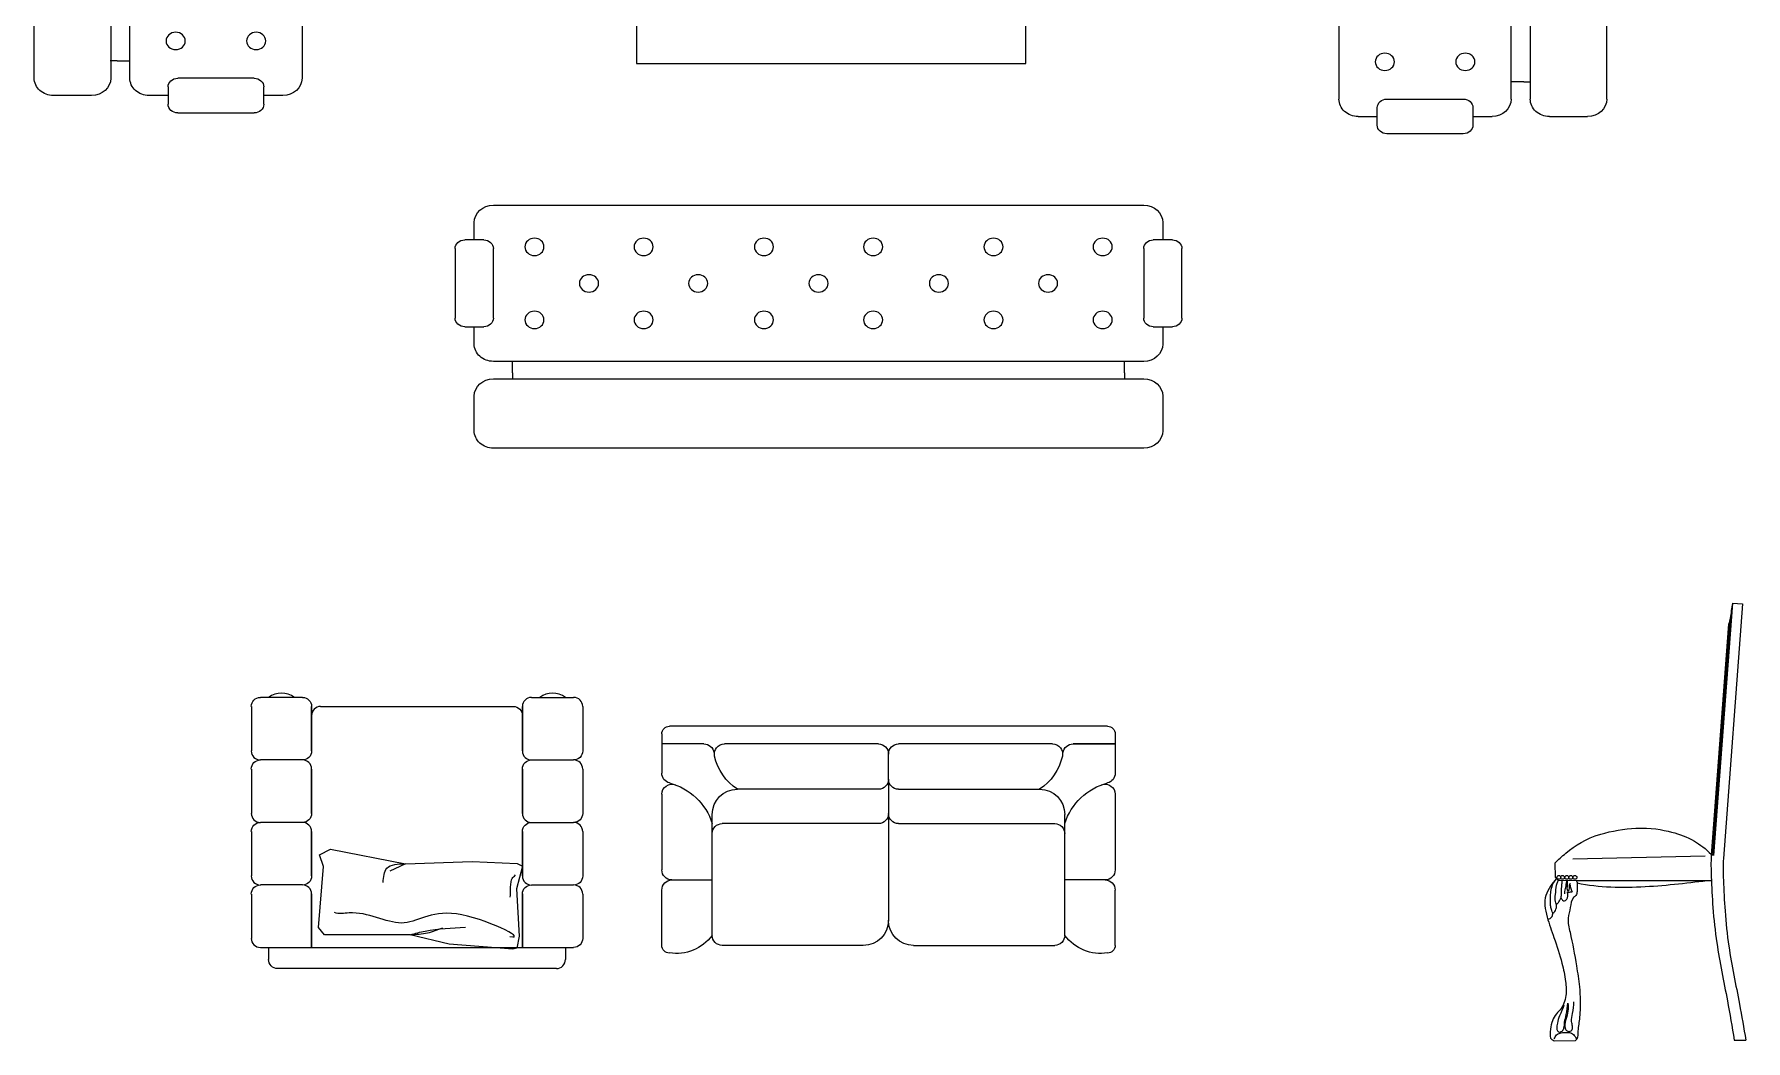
# Model space of a CAD drawing. Header units: millimetres. Extents: x 577 to 2337, y 236 to 943.
# Drawn here: x 742.353 to 746.737, y 706.34 to 708.918 of the extents above; entities that cross this region are included whole.
import ezdxf

# ---------------------------------------------------------------- set-up
doc = ezdxf.new("R2010")
doc.units = ezdxf.units.MM
doc.header["$LTSCALE"] = 0.01
doc.layers.add('06-Furn', color=4, linetype='Continuous')

# ---------------------------------------------------------------- blocks, each defined once
blk = doc.blocks.new('13')
at = {"layer": '06-Furn', "color": 17}
for p, q in [((791.7876, 581.0253), (791.7391, 580.3792)), ((791.8135, 581.0233), (791.7646, 580.371)), ((791.7876, 581.0253), (791.8135, 581.0233)), ((791.778, 580.9713), (791.7336, 580.3797)), ((791.782, 580.9878), (791.7364, 580.3794)), ((791.3331, 580.3596), (791.3334, 580.3231)), ((791.3787, 580.3706), (791.7178, 580.378)), ((791.3334, 580.3231), (791.3416, 580.3159)), ((791.34, 580.3159), (791.3878, 580.3151)), ((791.3878, 580.3152), (791.7324, 580.3152)), ((791.3878, 580.3151), (791.39, 580.3099)), ((791.3897, 580.3108), (791.3897, 580.2896)), ((791.3311, 579.9044), (791.3857, 579.905)), ((791.7924, 579.9061), (791.822, 579.9061))]:
    blk.add_line(p, q, dxfattribs=at)
for centre in [(791.343, 580.3229), (791.3526, 580.3229), (791.3635, 580.3229), (791.3735, 580.3229), (791.3844, 580.3229)]:
    blk.add_circle(centre, 0.00481, dxfattribs=at)
for points, knots in [([(791.7876, 581.0253), (791.7854, 581.0126), (791.784, 580.9943), (791.7795, 580.9766), (791.778, 580.9713)], [0, 0, 0, 0, 0.06999958, 0.09968199, 0.09968199, 0.09968199, 0.09968199]), ([(791.3331, 580.3596), (791.3419, 580.3685), (791.3759, 580.3988), (791.4289, 580.4333), (791.5569, 580.4553), (791.6352, 580.4399), (791.6823, 580.4228), (791.7199, 580.3961), (791.7338, 580.3818)], [0.0367941, 0.0367941, 0.0367941, 0.0367941, 0.1050033, 0.2831692, 0.4059399, 0.5724884, 0.7236392, 0.8311819, 0.8311819, 0.8311819, 0.8311819]), ([(791.7336, 580.3797), (791.7323, 580.3614), (791.7338, 580.3166), (791.7372, 580.2417), (791.7487, 580.1352), (791.7728, 580.023), (791.787, 579.9398), (791.7924, 579.9061)], [0, 0, 0, 0, 0.0998965, 0.243962, 0.4090414, 0.6832909, 0.8694784, 0.8694784, 0.8694784, 0.8694784]), ([(791.7646, 580.371), (791.7632, 580.3527), (791.7648, 580.3079), (791.7682, 580.2331), (791.7796, 580.1266), (791.8031, 580.0172), (791.8169, 579.9369), (791.822, 579.9061)], [0, 0, 0, 0, 0.0998965, 0.243962, 0.4090414, 0.6832909, 0.8535383, 0.8535383, 0.8535383, 0.8535383]), ([(791.3277, 580.2316), (791.3266, 580.2336), (791.3244, 580.2392), (791.3219, 580.2482), (791.3216, 580.2606), (791.3213, 580.2748), (791.323, 580.2915), (791.3274, 580.3055), (791.332, 580.3135), (791.3371, 580.3189)], [0, 0, 0, 0, 0.0125965, 0.0325199, 0.0507455, 0.0799623, 0.1099138, 0.1418185, 0.159534, 0.159534, 0.159534, 0.159534]), ([(791.3277, 580.2316), (791.3318, 580.2323), (791.3355, 580.2403), (791.3387, 580.2507), (791.3324, 580.263), (791.3349, 580.2812), (791.3358, 580.2985), (791.3395, 580.3107), (791.3412, 580.315), (791.3418, 580.3163)], [0, 0, 0, 0, 0.0227368, 0.0385235, 0.0596531, 0.0927293, 0.136627, 0.1538948, 0.1619224, 0.1619224, 0.1619224, 0.1619224]), ([(791.3368, 580.2536), (791.3381, 580.2546), (791.3418, 580.2575), (791.3454, 580.2641), (791.3494, 580.2721), (791.3501, 580.2839), (791.35, 580.2976), (791.3517, 580.3084), (791.3518, 580.3147), (791.3518, 580.3162)], [0.0075452, 0.0075452, 0.0075452, 0.0075452, 0.0164542, 0.0335834, 0.0474109, 0.0651893, 0.0971816, 0.1209882, 0.127924, 0.127924, 0.127924, 0.127924]), ([(791.3584, 580.2808), (791.3586, 580.2887), (791.3614, 580.2983), (791.3623, 580.307), (791.3635, 580.3133), (791.364, 580.3159)], [0, 0, 0, 0, 0.02314091, 0.04372404, 0.05827457, 0.05827457, 0.05827457, 0.05827457]), ([(791.7324, 580.3152), (791.6785, 580.3086), (791.5636, 580.2948), (791.4466, 580.2962), (791.3897, 580.308)], [0, 0, 0, 0, 0.3112352, 0.6287406, 0.6287406, 0.6287406, 0.6287406]), ([(791.3651, 580.2856), (791.3672, 580.2843), (791.3716, 580.2856), (791.3757, 580.2861), (791.3771, 580.2863)], [0, 0, 0, 0, 0.01379369, 0.02181315, 0.02181315, 0.02181315, 0.02181315]), ([(791.3157, 580.2158), (791.3176, 580.2163), (791.3216, 580.2177), (791.3271, 580.2232), (791.3272, 580.2287), (791.3277, 580.2316)], [0.01508613, 0.01508613, 0.01508613, 0.01508613, 0.02555831, 0.03843307, 0.05421918, 0.05421918, 0.05421918, 0.05421918])]:
    blk.add_open_spline(points, degree=3, knots=knots, dxfattribs=at)
for points, start_tangent, end_tangent in [([(791.3371, 580.3189), (791.3218, 580.3003), (791.3098, 580.2764), (791.3072, 580.2511), (791.3132, 580.2212), (791.3305, 580.1687), (791.3511, 580.1032), (791.3604, 580.056), (791.361, 580.0201), (791.3464, 579.9835), (791.3338, 579.9695), (791.3251, 579.9509), (791.3211, 579.9277), (791.3251, 579.9077), (791.3311, 579.9044)], (-0.729646, -0.683825), (0.537961, -0.84297)), ([(791.3647, 580.3159), (791.3644, 580.3002), (791.3641, 580.292), (791.3669, 580.2884), (791.3699, 580.2917), (791.3702, 580.2993), (791.3711, 580.3063)], (-0.073132, -0.997322), (0.231067, 0.972938)), ([(791.3718, 580.3073), (791.373, 580.2974), (791.3771, 580.2863)], (-0.232758, -0.972535), (0.505204, -0.863)), ([(791.3472, 580.2702), (791.3526, 580.2647), (791.3578, 580.2626), (791.362, 580.2653), (791.3654, 580.272), (791.3657, 580.2805), (791.3651, 580.2856)], (1, 0), (0.076762, 0.997049)), ([(791.3897, 580.2896), (791.3883, 580.2789), (791.381, 580.271), (791.3724, 580.2457), (791.367, 580.2184), (791.3717, 580.1825), (791.3883, 580.0961), (791.3957, 580.0429), (791.3977, 580.007), (791.3956, 579.9595), (791.3917, 579.9243), (791.3857, 579.905)], (-0.004151, -0.999991), (-0.840441, -0.541903)), ([(791.3558, 579.9956), (791.3449, 579.9687), (791.3393, 579.9494), (791.3377, 579.9358), (791.3393, 579.9302), (791.3421, 579.9274), (791.3517, 579.9294), (791.3562, 579.937), (791.3578, 579.9519), (791.3622, 579.9715), (791.3662, 580.0009)], (-0.195262, -0.980751), (0.15217, 0.988354)), ([(791.3662, 580.0009), (791.361, 579.9587), (791.3602, 579.9342), (791.3662, 579.929), (791.3763, 579.9314), (791.3779, 579.9414), (791.3759, 579.9535), (791.3779, 579.974), (791.3815, 580.0045)], (0.215774, -0.976443), (-0.096397, 0.995343)), ([(791.3313, 579.9094), (791.3373, 579.9197), (791.3465, 579.9241), (791.3582, 579.9258), (791.3706, 579.9253), (791.3803, 579.9205), (791.3883, 579.9094)], (0.464329, 0.885663), (0.592867, -0.8053))]:
    blk.add_spline(points, degree=3, dxfattribs=dict(at, start_tangent=start_tangent, end_tangent=end_tangent))
blk = doc.blocks.new('moblman1')
at = {"layer": '06-Furn', "color": 17}
for p, q in [((748.7259, 718.9954), (748.7259, 719.5396)), ((748.9219, 719.5396), (748.9219, 719.0398)), ((748.9709, 718.9954), (748.9709, 719.5396)), ((749.4119, 719.5396), (749.4119, 718.9954)), ((752.0684, 719.4863), (752.0684, 718.942)), ((752.5094, 718.942), (752.5094, 719.4863)), ((752.5584, 719.4863), (752.5584, 718.9865)), ((752.7544, 718.942), (752.7544, 719.4863)), ((750.2686, 719.4421), (750.2686, 719.0333)), ((751.2659, 719.0333), (751.2659, 719.4421)), ((748.9384, 719.0398), (748.9206, 719.0398)), ((748.9219, 719.0398), (748.9219, 718.9954)), ((748.9384, 719.0398), (748.9629, 719.0398)), ((748.9629, 719.0398), (748.9699, 719.0398)), ((750.2686, 719.0333), (751.2659, 719.0333)), ((749.2894, 718.9954), (749.0934, 718.9954)), ((752.5175, 718.9865), (752.5104, 718.9865)), ((752.542, 718.9865), (752.5175, 718.9865)), ((752.542, 718.9865), (752.5598, 718.9865)), ((752.5584, 718.9865), (752.5584, 718.942)), ((748.8729, 718.9509), (748.7749, 718.9509)), ((748.8239, 718.9509), (748.8239, 718.9509)), ((749.0689, 718.9509), (749.0199, 718.9509)), ((749.0689, 718.9732), (749.0689, 718.9287)), ((749.3139, 718.9287), (749.3139, 718.9732)), ((749.3629, 718.9509), (749.3139, 718.9509)), ((752.1909, 718.942), (752.3869, 718.942)), ((749.0934, 718.9065), (749.2894, 718.9065)), ((752.1174, 718.8976), (752.1664, 718.8976)), ((752.1664, 718.8754), (752.1664, 718.9198)), ((752.4114, 718.9198), (752.4114, 718.8754)), ((752.4114, 718.8976), (752.4604, 718.8976)), ((752.6074, 718.8976), (752.7054, 718.8976)), ((752.6564, 718.8976), (752.6564, 718.8976)), ((752.3869, 718.8531), (752.1909, 718.8531)), ((749.9021, 718.67), (751.5681, 718.67)), ((749.8531, 718.5811), (749.8531, 718.6256)), ((751.6171, 718.6256), (751.6171, 718.5811)), ((749.8041, 718.5589), (749.8041, 718.3811)), ((749.8776, 718.5811), (749.8286, 718.5811)), ((749.9021, 718.3811), (749.9021, 718.5589)), ((751.5681, 718.5589), (751.5681, 718.3811)), ((751.6416, 718.5811), (751.5926, 718.5811)), ((751.6661, 718.3811), (751.6661, 718.5589)), ((749.8286, 718.3589), (749.8776, 718.3589)), ((749.8531, 718.3145), (749.8531, 718.3589)), ((751.5926, 718.3589), (751.6416, 718.3589)), ((751.6171, 718.3589), (751.6171, 718.3145)), ((751.5681, 718.27), (749.9021, 718.27)), ((749.9511, 718.2628), (749.9511, 718.2691)), ((749.9511, 718.2405), (749.9511, 718.2628)), ((749.9511, 718.2405), (749.9511, 718.2244)), ((751.5191, 718.2628), (751.5191, 718.2691)), ((751.5191, 718.2405), (751.5191, 718.2628)), ((751.5191, 718.2405), (751.5191, 718.2244)), ((749.9021, 718.2256), (751.5191, 718.2256)), ((751.5191, 718.2256), (751.5681, 718.2256)), ((749.8531, 718.0923), (749.8531, 718.1811)), ((751.6171, 718.1811), (751.6171, 718.0923)), ((751.6171, 718.1367), (751.6171, 718.1367)), ((751.5681, 718.0478), (749.9021, 718.0478))]:
    blk.add_line(p, q, dxfattribs=at)
at = {"layer": '06-Furn', "color": 17, "extrusion": (0, 0, -1)}
for centre in [(749.0883, 719.0908), (749.2945, 719.0908), (752.1859, 719.0374), (752.392, 719.0374), (750.0073, 718.5635), (750.287, 718.5635), (750.5953, 718.5635), (750.875, 718.5635), (751.1833, 718.5635), (751.463, 718.5635), (750.1471, 718.47), (750.4268, 718.47), (750.7351, 718.47), (751.0435, 718.47), (751.3231, 718.47), (750.0073, 718.3765), (750.287, 718.3765), (750.5953, 718.3765), (750.875, 718.3765), (751.1833, 718.3765), (751.463, 718.3765)]:
    blk.add_ellipse(centre, major_axis=(0.0245, 0), ratio=0.90703, dxfattribs=at)
for centre, major_axis, start_param, end_param in [((748.7749, 718.9954), (0.049, 0), 1.570796, 3.141593), ((748.8729, 718.9954), (0.049, 0), 0, 1.570796), ((749.0199, 718.9954), (0.049, 0), 1.570796, 3.141593), ((749.0934, 718.9732), (0.0245, 0), 3.141593, 4.712389), ((749.2894, 718.9732), (0.0245, 0), 4.712389, 6.283185), ((749.3629, 718.9954), (0.049, 0), 0, 1.570796), ((752.1174, 718.942), (0.049, 0), 1.570796, 3.141593), ((752.1909, 718.9198), (0.0245, 0), 3.141593, 4.712389), ((752.3869, 718.9198), (0.0245, 0), 4.712389, 6.283185), ((752.4604, 718.942), (0.049, 0), 0, 1.570796), ((752.6074, 718.942), (0.049, 0), 1.570796, 3.141593), ((752.7054, 718.942), (0.049, 0), 0, 1.570796), ((749.0934, 718.9287), (0.0245, 0), 1.570796, 3.141593), ((749.2894, 718.9287), (0.0245, 0), 0, 1.570796), ((752.1909, 718.8754), (0.0245, 0), 1.570796, 3.141593), ((752.3869, 718.8754), (0.0245, 0), 0, 1.570796), ((749.9021, 718.6256), (0.049, 0), 3.141593, 4.712389), ((751.5681, 718.6256), (0.049, 0), 4.712389, 6.283185), ((749.8286, 718.5589), (0.0245, 0), 3.141593, 4.712389), ((749.8776, 718.5589), (0.0245, 0), 4.712389, 6.283185), ((751.5926, 718.5589), (0.0245, 0), 3.141593, 4.712389), ((751.6416, 718.5589), (0.0245, 0), 4.712389, 6.283185), ((749.8286, 718.3811), (0.0245, 0), 1.570796, 3.141593), ((749.8776, 718.3811), (0.0245, 0), 0, 1.570796), ((751.5926, 718.3811), (0.0245, 0), 1.570796, 3.141593), ((751.6416, 718.3811), (0.0245, 0), 0, 1.570796), ((749.9021, 718.3145), (0.049, 0), 1.570796, 3.141593), ((751.5681, 718.3145), (0.049, 0), 0, 1.570796), ((749.9021, 718.1811), (0.049, 0), 3.141593, 4.712389), ((751.5681, 718.1811), (0.049, 0), 4.712389, 6.283185), ((749.9021, 718.0923), (0.049, 0), 1.570796, 3.141593), ((751.5681, 718.0923), (0.049, 0), 0, 1.570796)]:
    blk.add_ellipse(centre, major_axis=major_axis, ratio=0.90703, start_param=start_param, end_param=end_param, dxfattribs=at)
blk = doc.blocks.new('mlop')
at = {"layer": '06-Furn', "color": 17}
for p, q in [((850.1213, 590.7447), (850.0132, 590.7447)), ((850.1213, 590.7447), (850.0132, 590.7447)), ((850.7077, 590.7447), (850.8157, 590.7447)), ((850.7077, 590.7447), (850.8157, 590.7447)), ((849.9901, 590.7216), (849.9901, 590.6077)), ((849.9901, 590.7216), (849.9901, 590.6077)), ((850.1444, 590.7216), (850.1444, 590.6077)), ((850.1444, 590.7216), (850.1444, 590.6077)), ((850.1444, 590.6077), (850.1444, 590.7216)), ((850.1444, 590.6077), (850.1444, 590.7216)), ((850.1676, 590.7216), (850.6614, 590.7216)), ((850.6846, 590.7216), (850.6846, 590.6077)), ((850.6846, 590.7216), (850.6846, 590.6077)), ((850.6846, 590.6077), (850.6846, 590.7216)), ((850.6846, 590.6077), (850.6846, 590.7216)), ((850.8389, 590.7216), (850.8389, 590.6077)), ((850.8389, 590.7216), (850.8389, 590.6077)), ((849.9901, 590.5614), (849.9901, 590.4476)), ((849.9901, 590.5614), (849.9901, 590.4476)), ((850.1213, 590.5846), (850.0132, 590.5846)), ((850.1444, 590.4476), (850.1444, 590.5614)), ((850.1444, 590.4476), (850.1444, 590.5614)), ((850.1444, 590.5614), (850.1444, 590.4476)), ((850.1444, 590.5614), (850.1444, 590.4476)), ((850.6846, 590.4476), (850.6846, 590.5614)), ((850.6846, 590.4476), (850.6846, 590.5614)), ((850.6846, 590.5614), (850.6846, 590.4476)), ((850.6846, 590.5614), (850.6846, 590.4476)), ((850.7077, 590.5846), (850.8157, 590.5846)), ((850.8389, 590.5614), (850.8389, 590.4476)), ((850.8389, 590.5614), (850.8389, 590.4476)), ((850.1213, 590.4245), (850.0132, 590.4245)), ((850.7077, 590.4245), (850.8157, 590.4245)), ((849.9901, 590.4013), (849.9901, 590.2875)), ((849.9901, 590.4013), (849.9901, 590.2875)), ((850.1444, 590.4013), (850.1444, 590.2875)), ((850.1444, 590.4013), (850.1444, 590.2875)), ((850.1444, 590.2875), (850.1444, 590.4013)), ((850.1444, 590.2875), (850.1444, 590.4013)), ((850.6846, 590.4013), (850.6846, 590.2875)), ((850.6846, 590.4013), (850.6846, 590.2875)), ((850.6846, 590.2875), (850.6846, 590.4013)), ((850.6846, 590.2875), (850.6846, 590.4013)), ((850.8389, 590.4013), (850.8389, 590.2875)), ((850.8389, 590.4013), (850.8389, 590.2875)), ((850.1643, 590.3419), (850.1926, 590.3564)), ((850.1746, 590.3114), (850.1643, 590.3419)), ((850.1926, 590.3564), (850.3846, 590.3188)), ((850.1619, 590.1554), (850.1746, 590.3114)), ((850.3581, 590.306), (850.3445, 590.3001)), ((850.3846, 590.3188), (850.3581, 590.306)), ((850.3846, 590.3188), (850.5559, 590.3244)), ((850.5559, 590.3244), (850.6713, 590.3196)), ((850.6851, 590.3127), (850.6694, 590.2548)), ((850.6713, 590.3196), (850.6851, 590.3127)), ((850.1213, 590.2644), (850.0132, 590.2644)), ((850.6694, 590.2548), (850.6761, 590.1329)), ((850.7077, 590.2644), (850.8157, 590.2644)), ((849.9901, 590.2412), (849.9901, 590.1274)), ((850.1444, 590.2414), (850.1444, 590.1042)), ((850.1444, 590.1042), (850.1444, 590.2412)), ((850.1444, 590.1042), (850.1444, 590.2412)), ((850.1444, 590.2412), (850.1444, 590.1042)), ((850.1444, 590.2412), (850.1444, 590.1042)), ((850.6846, 590.2414), (850.6846, 590.1042)), ((850.6846, 590.1042), (850.6846, 590.2412)), ((850.6846, 590.1042), (850.6846, 590.2412)), ((850.6846, 590.2412), (850.6846, 590.1042)), ((850.6846, 590.2412), (850.6846, 590.1042)), ((850.8389, 590.2412), (850.8389, 590.1274)), ((850.1777, 590.137), (850.1619, 590.1554)), ((850.3973, 590.137), (850.1777, 590.137)), ((850.4966, 590.1124), (850.3973, 590.137)), ((850.6761, 590.1329), (850.67, 590.1029)), ((850.0132, 590.1042), (850.8157, 590.1042)), ((850.0343, 590.1042), (850.0343, 590.0734)), ((850.6597, 590.0998), (850.4966, 590.1124)), ((850.67, 590.1029), (850.6597, 590.0998)), ((850.7947, 590.1042), (850.7947, 590.0734)), ((850.7715, 590.0502), (850.0543, 590.0502))]:
    blk.add_line(p, q, dxfattribs=at)
for centre in [(850.0673, 590.6994), (850.7617, 590.6994)]:
    blk.add_arc(centre, 0.056, 53.9443, 126.0557, dxfattribs=at)
at = {"layer": '06-Furn', "color": 17, "extrusion": (0, 0, -1)}
for centre, major_axis, start_param, end_param in [((850.0132, 590.7216), (-0.0164, 0.0164), 5.497787, 7.068583), ((850.0132, 590.7216), (-0.0164, 0.0164), 5.497787, 7.068583), ((850.0132, 590.7216), (-0.0164, 0.0164), 5.497787, 7.068583), ((850.1213, 590.7216), (-0.0164, 0.0164), 0.785398, 2.356194), ((850.1213, 590.7216), (-0.0164, 0.0164), 0.785398, 2.356194), ((850.1213, 590.7216), (-0.0164, 0.0164), 0.785398, 2.356194), ((850.6614, 590.6984), (-0.0164, 0.0164), 0.785398, 2.356194), ((850.1213, 590.6077), (0.0164, 0.0164), 0.785398, 2.356194), ((850.8157, 590.6077), (-0.0164, 0.0164), 2.356194, 3.926991), ((850.0132, 590.5614), (0.0164, 0.0164), 3.926991, 5.497787), ((850.7077, 590.5614), (-0.0164, 0.0164), 5.497787, 7.068583), ((850.0132, 590.4013), (-0.0164, 0.0164), 5.497787, 7.068583), ((850.1213, 590.4476), (-0.0164, 0.0164), 2.356194, 3.926991), ((850.7077, 590.4013), (0.0164, 0.0164), 3.926991, 5.497787), ((850.8157, 590.4476), (0.0164, 0.0164), 0.785398, 2.356194), ((850.0132, 590.2412), (0.0164, 0.0164), 3.926991, 5.497787), ((850.1213, 590.2875), (0.0164, 0.0164), 0.785398, 2.356194), ((850.7077, 590.2412), (0.0164, 0.0164), 3.926991, 5.497787), ((850.8157, 590.2875), (0.0164, 0.0164), 0.785398, 2.356194), ((850.8157, 590.1274), (-0.0164, 0.0164), 2.356194, 3.926991), ((850.0575, 590.0734), (0.0164, 0.0164), 2.356194, 3.926991), ((850.0575, 590.0734), (0.0164, 0.0164), 2.356194, 3.926991), ((850.0575, 590.0734), (0.0164, 0.0164), 2.356194, 3.926991)]:
    blk.add_ellipse(centre, major_axis=major_axis, ratio=1, start_param=start_param, end_param=end_param, dxfattribs=at)
at = {"layer": '06-Furn', "color": 17}
for centre, major_axis, start_param, end_param in [((850.7077, 590.7216), (0.0164, 0.0164), 0.785398, 2.356194), ((850.7077, 590.7216), (0.0164, 0.0164), 0.785398, 2.356194), ((850.7077, 590.7216), (0.0164, 0.0164), 0.785398, 2.356194), ((850.8157, 590.7216), (-0.0164, 0.0164), 3.926991, 5.497787), ((850.8157, 590.7216), (-0.0164, 0.0164), 3.926991, 5.497787), ((850.8157, 590.7216), (-0.0164, 0.0164), 3.926991, 5.497787), ((850.1676, 590.6984), (0.0164, 0.0164), 0.785398, 2.356194), ((850.1676, 590.6984), (0.0164, 0.0164), 0.785398, 2.356194), ((850.0132, 590.6077), (0.0164, 0.0164), 2.356194, 3.926991), ((850.7077, 590.6077), (-0.0164, 0.0164), 0.785398, 2.356194), ((850.1213, 590.5614), (-0.0164, 0.0164), 3.926991, 5.497787), ((850.8157, 590.5614), (0.0164, 0.0164), 5.497787, 7.068583), ((850.0132, 590.4476), (-0.0164, 0.0164), 0.785398, 2.356194), ((850.1213, 590.4013), (-0.0164, 0.0164), 3.926991, 5.497787), ((850.7077, 590.4476), (-0.0164, 0.0164), 0.785398, 2.356194), ((850.8157, 590.4013), (0.0164, 0.0164), 5.497787, 7.068583), ((850.0132, 590.2875), (0.0164, 0.0164), 2.356194, 3.926991), ((850.1213, 590.2412), (-0.0164, 0.0164), 3.926991, 5.497787), ((850.7077, 590.2875), (-0.0164, 0.0164), 0.785398, 2.356194), ((850.8157, 590.2412), (-0.0164, 0.0164), 3.926991, 5.497787), ((850.0132, 590.1274), (0.0164, 0.0164), 2.356194, 3.926991), ((850.7715, 590.0734), (-0.0164, 0.0164), 2.356194, 3.926991), ((850.7715, 590.0734), (-0.0164, 0.0164), 2.356194, 3.926991), ((850.7715, 590.0734), (-0.0164, 0.0164), 2.356194, 3.926991)]:
    blk.add_ellipse(centre, major_axis=major_axis, ratio=1, start_param=start_param, end_param=end_param, dxfattribs=at)
for points, knots in [([(850.3274, 590.2709), (850.3288, 590.285), (850.332, 590.3173), (850.3657, 590.3182), (850.3846, 590.3188)], [0, 0, 0, 0, 0.0438516, 0.100601, 0.100601, 0.100601, 0.100601]), ([(850.6535, 590.2329), (850.6538, 590.2461), (850.6541, 590.2878), (850.6635, 590.284), (850.6668, 590.2902)], [0, 0, 0, 0, 0.04520011, 0.06937983, 0.06937983, 0.06937983, 0.06937983]), ([(850.6524, 590.1322), (850.7012, 590.1241), (850.4782, 590.2339), (850.3853, 590.136), (850.2751, 590.2041), (850.2141, 590.1885), (850.2028, 590.1942)], [0, 0, 0, 0, 0.1732017, 0.3406057, 0.4990114, 0.5432836, 0.5432836, 0.5432836, 0.5432836]), ([(850.3973, 590.137), (850.41, 590.1404), (850.456, 590.1528), (850.5037, 590.1546), (850.5383, 590.156)], [0, 0, 0, 0, 0.0457621, 0.1662884, 0.1662884, 0.1662884, 0.1662884]), ([(850.3973, 590.137), (850.4123, 590.1379), (850.4409, 590.1395), (850.4676, 590.1496), (850.4804, 590.1544)], [0, 0, 0, 0, 0.05201403, 0.09949055, 0.09949055, 0.09949055, 0.09949055])]:
    blk.add_open_spline(points, degree=3, knots=knots, dxfattribs=at)
blk = doc.blocks.new('bnhji')
at = {"layer": '06-Furn', "color": 17}
for p, q in [((849.9704, 591.0336), (849.9704, 592.1562)), ((849.9898, 592.1755), (850.0906, 592.1755)), ((850.0156, 592.0677), (850.0156, 592.1755)), ((850.1446, 592.1755), (850.3381, 592.1755)), ((850.3639, 592.1497), (850.3639, 592.0465)), ((850.5317, 592.1755), (850.3898, 592.1755)), ((850.5059, 592.0465), (850.1962, 592.0465)), ((850.0156, 591.6207), (850.0156, 592.0152)), ((850.2196, 591.6207), (850.2196, 592.0207)), ((850.5317, 591.6594), (850.5317, 592.0207)), ((850.1317, 591.6207), (850.1317, 591.982)), ((850.0156, 591.1746), (850.0156, 591.5691)), ((850.1059, 591.5949), (850.0414, 591.5949)), ((850.1059, 591.5949), (850.4672, 591.5949)), ((850.1317, 591.5949), (850.1317, 591.5949)), ((850.1317, 591.5949), (850.1317, 591.5949)), ((850.1317, 591.5949), (850.1317, 591.5949)), ((850.1317, 591.5949), (850.1317, 591.5949)), ((850.1317, 591.5691), (850.1317, 591.2078)), ((850.1551, 591.5949), (850.4672, 591.5949)), ((850.2196, 591.5949), (850.2196, 591.5949)), ((850.2196, 591.5949), (850.2196, 591.5949)), ((850.2196, 591.5949), (850.2196, 591.5949)), ((850.2196, 591.5949), (850.2196, 591.5949)), ((850.2196, 591.5691), (850.2196, 591.1691)), ((850.5317, 591.5304), (850.5317, 591.1691)), ((850.5059, 591.1433), (850.1962, 591.1433)), ((850.3639, 591.04), (850.3639, 591.1433)), ((850.0156, 591.0142), (850.0156, 591.1221)), ((850.0156, 591.1221), (850.0156, 591.0142)), ((849.9898, 591.0142), (850.0906, 591.0142)), ((850.1446, 591.0142), (850.3381, 591.0142)), ((850.5317, 591.0142), (850.3898, 591.0142))]:
    blk.add_line(p, q, dxfattribs=at)
for centre, radius, start, end in [((849.9898, 592.1562), 0.0194, 90, 180), ((850.0906, 592.1497), 0.0258, 14.5483, 90), ((850.2668, 592.1954), 0.1563, 194.5483, 252.4177), ((850.1446, 592.1497), 0.0258, 90, 200.5228), ((850.3381, 592.1497), 0.0258, 0, 90), ((850.3898, 592.1497), 0.0258, 90, 180), ((850.4373, 592.1388), 0.115, 306.5803, 8.6594), ((850.5317, 592.1562), 0.0194, 0, 90), ((850.0414, 592.0677), 0.0258, 180, 261.283), ((850.1962, 591.982), 0.0645, 90, 180), ((850.2454, 592.0207), 0.0258, 90, 180), ((850.5059, 592.0207), 0.0258, 0, 90), ((850.0414, 592.0152), 0.0258, 77.226, 180), ((850.0165, 591.9055), 0.1383, 33.5847, 77.226), ((850.4672, 591.6594), 0.0645, 270, 0), ((850.4672, 591.6594), 0.0645, 270, 0), ((850.0414, 591.6207), 0.0258, 180, 270), ((850.1059, 591.6207), 0.0258, 270, 0), ((850.1938, 591.6207), 0.0258, 270, 0), ((850.0414, 591.5691), 0.0258, 90, 180), ((850.1059, 591.5691), 0.0258, 0, 90), ((850.1938, 591.5691), 0.0258, 0, 90), ((850.4672, 591.5304), 0.0645, 0, 90), ((850.4672, 591.5304), 0.0645, 0, 90), ((850.0414, 591.1746), 0.0258, 180, 282.774), ((850.0165, 591.2843), 0.1383, 282.774, 326.4153), ((850.1962, 591.2078), 0.0645, 180, 270), ((850.2454, 591.1691), 0.0258, 180, 270), ((850.5059, 591.1691), 0.0258, 270, 0), ((850.0414, 591.1221), 0.0258, 98.717, 180), ((850.2668, 590.9943), 0.1563, 107.5823, 165.4517), ((850.4373, 591.0509), 0.115, 351.3406, 53.4197), ((850.1446, 591.04), 0.0258, 159.4772, 270), ((850.3381, 591.04), 0.0258, 270, 0), ((850.3898, 591.04), 0.0258, 180, 270), ((849.9898, 591.0336), 0.0194, 180, 270), ((849.9898, 591.0336), 0.0194, 180, 270), ((850.0906, 591.04), 0.0258, 270, 345.4517), ((850.5317, 591.0336), 0.0194, 270, 0)]:
    blk.add_arc(centre, radius, start, end, dxfattribs=at)

msp = doc.modelspace()

# ---------------------------------------------------------------- block references
at = {"layer": '06-Furn'}
for name, p in [('moblman1', (-6.3734, -10.1899)), ('13', (-45.0849, 126.4356)), ('mlop', (-107.0814, 116.4747))]:
    msp.add_blockref(name, p, dxfattribs=at)
at = {"layer": '06-Furn', "xscale": -1, "rotation": 90}
msp.add_blockref('bnhji', (1336.1358, 1557.1159), dxfattribs=at)

doc.saveas('drawing.dxf')
